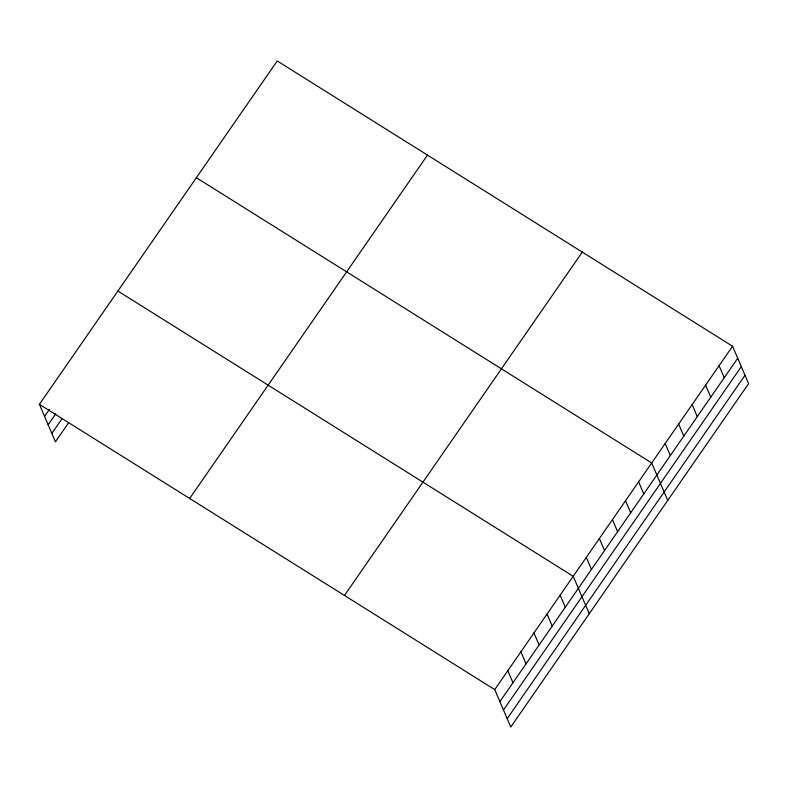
<?xml version="1.0" encoding="UTF-8"?>
<svg xmlns="http://www.w3.org/2000/svg" width="788" height="788" viewBox="0 0 788 788"><rect width="100%" height="100%" fill="white"/><g stroke="black" fill="none" stroke-linecap="round" stroke-linejoin="round"><path stroke-width="1.18" d="M39.4 404.342L277.228 60.971L732.554 346.228L748.6 383.657L510.772 727.029L494.726 689.599L39.4 404.342L55.446 441.772L68.526 422.89M44.561 416.389L49.378 409.425M48.147 424.762L55.721 413.828M51.85 433.4L62.173 418.487M189.662 498.479L427.49 155.108M344.464 595.462L582.302 252.091M494.726 689.599L732.554 346.228M499.887 701.635L737.716 358.264M503.483 710.018L741.311 366.647M507.176 718.646L745.005 375.275M196.37 177.724L651.696 462.97L667.741 500.4M117.885 291.038L573.211 576.284L589.257 613.714M719.08 365.681L724.241 377.718M705.605 385.145L710.766 397.182M692.13 404.599L697.291 416.635M678.645 424.052L683.807 436.099M665.17 443.516L670.332 455.553M638.615 481.852L643.776 493.899M625.534 500.744L630.695 512.781M612.453 519.627L617.615 531.664M599.372 538.509L604.534 550.556M586.292 557.402L591.453 569.438M560.13 595.167L565.291 607.213M547.049 614.059L552.211 626.096M533.969 632.941L539.13 644.978M520.888 651.824L526.049 663.86M507.807 670.706L512.968 682.753"/></g></svg>
